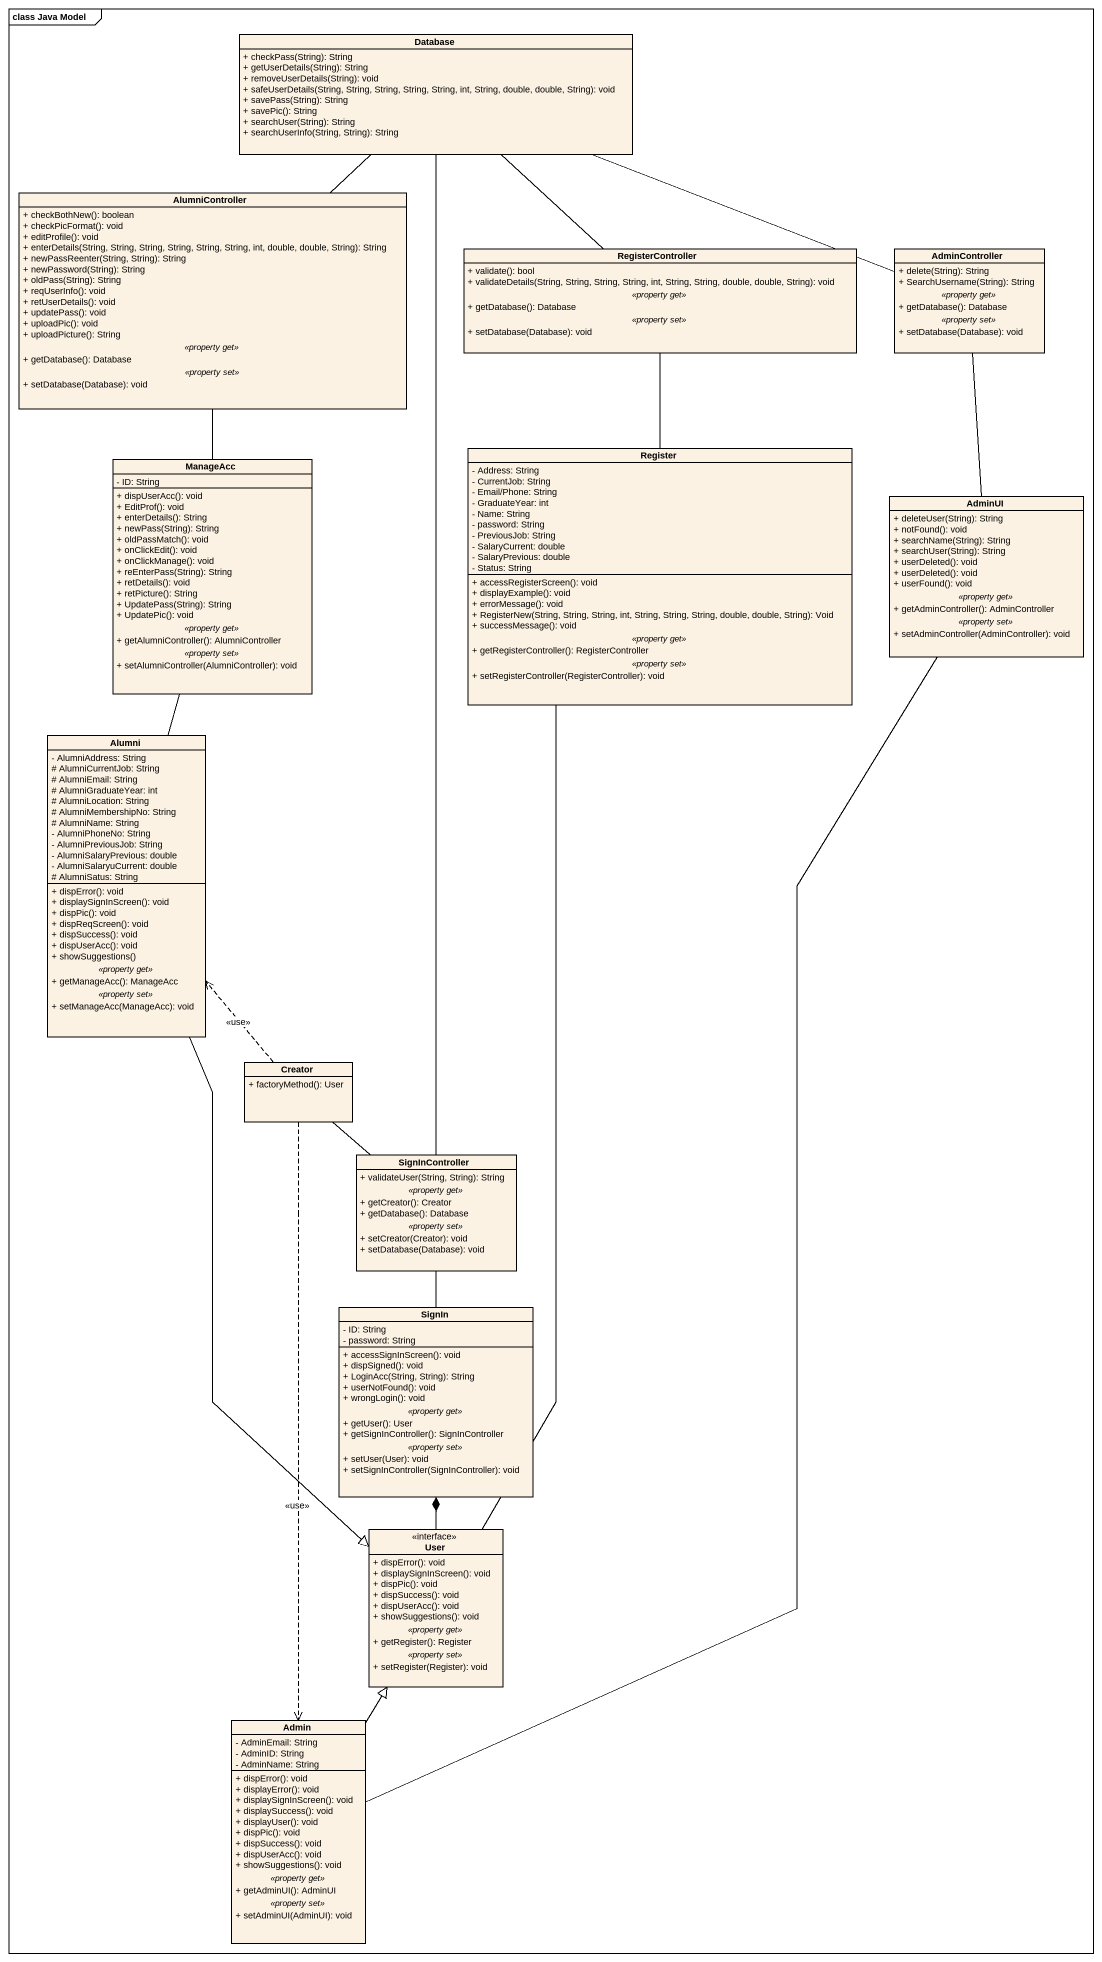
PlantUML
@startuml
mainframe class Java Model
hide circle
hide empty members
skinparam classAttributeIconSize 0
class "Database" as Database_ {
  + checkPass(String): String
  + getUserDetails(String): String
  + removeUserDetails(String): void
  + safeUserDetails(String, String, String, String, String, int, String, double, double, String): void
  + savePass(String): String
  + savePic(): String
  + searchUser(String): String
  + searchUserInfo(String, String): String
}
class AlumniController {
  + checkBothNew(): boolean
  + checkPicFormat(): void
  + editProfile(): void
  + enterDetails(String, String, String, String, String, String, int, double, double, String): String
  + newPassReenter(String, String): String
  + newPassword(String): String
  + oldPass(String): String
  + reqUserInfo(): void
  + retUserDetails(): void
  + updatePass(): void
  + uploadPic(): void
  + uploadPicture(): String
  .. <<property get>> ..
  + getDatabase(): Database
  .. <<property set>> ..
  + setDatabase(Database): void
}
class RegisterController {
  + validate(): bool
  + validateDetails(String, String, String, String, int, String, String, double, double, String): void
  .. <<property get>> ..
  + getDatabase(): Database
  .. <<property set>> ..
  + setDatabase(Database): void
}
class AdminController {
  + delete(String): String
  + SearchUsername(String): String
  .. <<property get>> ..
  + getDatabase(): Database
  .. <<property set>> ..
  + setDatabase(Database): void
}
class Register {
  - Address: String
  - CurrentJob: String
  - Email/Phone: String
  - GraduateYear: int
  - Name: String
  - password: String
  - PreviousJob: String
  - SalaryCurrent: double
  - SalaryPrevious: double
  - Status: String
  --
  + accessRegisterScreen(): void
  + displayExample(): void
  + errorMessage(): void
  + RegisterNew(String, String, String, int, String, String, String, double, double, String): Void
  + successMessage(): void
  .. <<property get>> ..
  + getRegisterController(): RegisterController
  .. <<property set>> ..
  + setRegisterController(RegisterController): void
}
class ManageAcc {
  - ID: String
  --
  + dispUserAcc(): void
  + EditProf(): void
  + enterDetails(): String
  + newPass(String): String
  + oldPassMatch(): void
  + onClickEdit(): void
  + onClickManage(): void
  + reEnterPass(String): String
  + retDetails(): void
  + retPicture(): String
  + UpdatePass(String): String
  + UpdatePic(): void
  .. <<property get>> ..
  + getAlumniController(): AlumniController
  .. <<property set>> ..
  + setAlumniController(AlumniController): void
}
class AdminUI {
  + deleteUser(String): String
  + notFound(): void
  + searchName(String): String
  + searchUser(String): String
  + userDeleted(): void
  + userDeleted(): void
  + userFound(): void
  .. <<property get>> ..
  + getAdminController(): AdminController
  .. <<property set>> ..
  + setAdminController(AdminController): void
}
class Alumni {
  - AlumniAddress: String
  # AlumniCurrentJob: String
  # AlumniEmail: String
  # AlumniGraduateYear: int
  # AlumniLocation: String
  # AlumniMembershipNo: String
  # AlumniName: String
  - AlumniPhoneNo: String
  - AlumniPreviousJob: String
  - AlumniSalaryPrevious: double
  - AlumniSalaryuCurrent: double
  # AlumniSatus: String
  --
  + dispError(): void
  + displaySignInScreen(): void
  + dispPic(): void
  + dispReqScreen(): void
  + dispSuccess(): void
  + dispUserAcc(): void
  + showSuggestions()
  .. <<property get>> ..
  + getManageAcc(): ManageAcc
  .. <<property set>> ..
  + setManageAcc(ManageAcc): void
}
class Creator {
  + factoryMethod(): User
}
class SignInController {
  + validateUser(String, String): String
  .. <<property get>> ..
  + getCreator(): Creator
  + getDatabase(): Database
  .. <<property set>> ..
  + setCreator(Creator): void
  + setDatabase(Database): void
}
class SignIn {
  - ID: String
  - password: String
  --
  + accessSignInScreen(): void
  + dispSigned(): void
  + LoginAcc(String, String): String
  + userNotFound(): void
  + wrongLogin(): void
  .. <<property get>> ..
  + getUser(): User
  + getSignInController(): SignInController
  .. <<property set>> ..
  + setUser(User): void
  + setSignInController(SignInController): void
}
class User <<interface>> {
  + dispError(): void
  + displaySignInScreen(): void
  + dispPic(): void
  + dispSuccess(): void
  + dispUserAcc(): void
  + showSuggestions(): void
  .. <<property get>> ..
  + getRegister(): Register
  .. <<property set>> ..
  + setRegister(Register): void
}
class Admin {
  - AdminEmail: String
  - AdminID: String
  - AdminName: String
  --
  + dispError(): void
  + displayError(): void
  + displaySignInScreen(): void
  + displaySuccess(): void
  + displayUser(): void
  + dispPic(): void
  + dispSuccess(): void
  + dispUserAcc(): void
  + showSuggestions(): void
  .. <<property get>> ..
  + getAdminUI(): AdminUI
  .. <<property set>> ..
  + setAdminUI(AdminUI): void
}
AlumniController -up- Database_
RegisterController -up- Database_
AdminController -left- Database_
Register -up- RegisterController
ManageAcc -up- AlumniController
AdminUI -up- AdminController
Alumni -up- ManageAcc
Alumni --|> User
Creator .up.> Alumni : <<use>>
Creator ..> Admin : <<use>>
SignInController -up- Database_
SignInController -up- Creator
SignIn -up- SignInController
User -up- Register
User -up-* SignIn
Admin -up- AdminUI
Admin -up-|> User
@enduml
